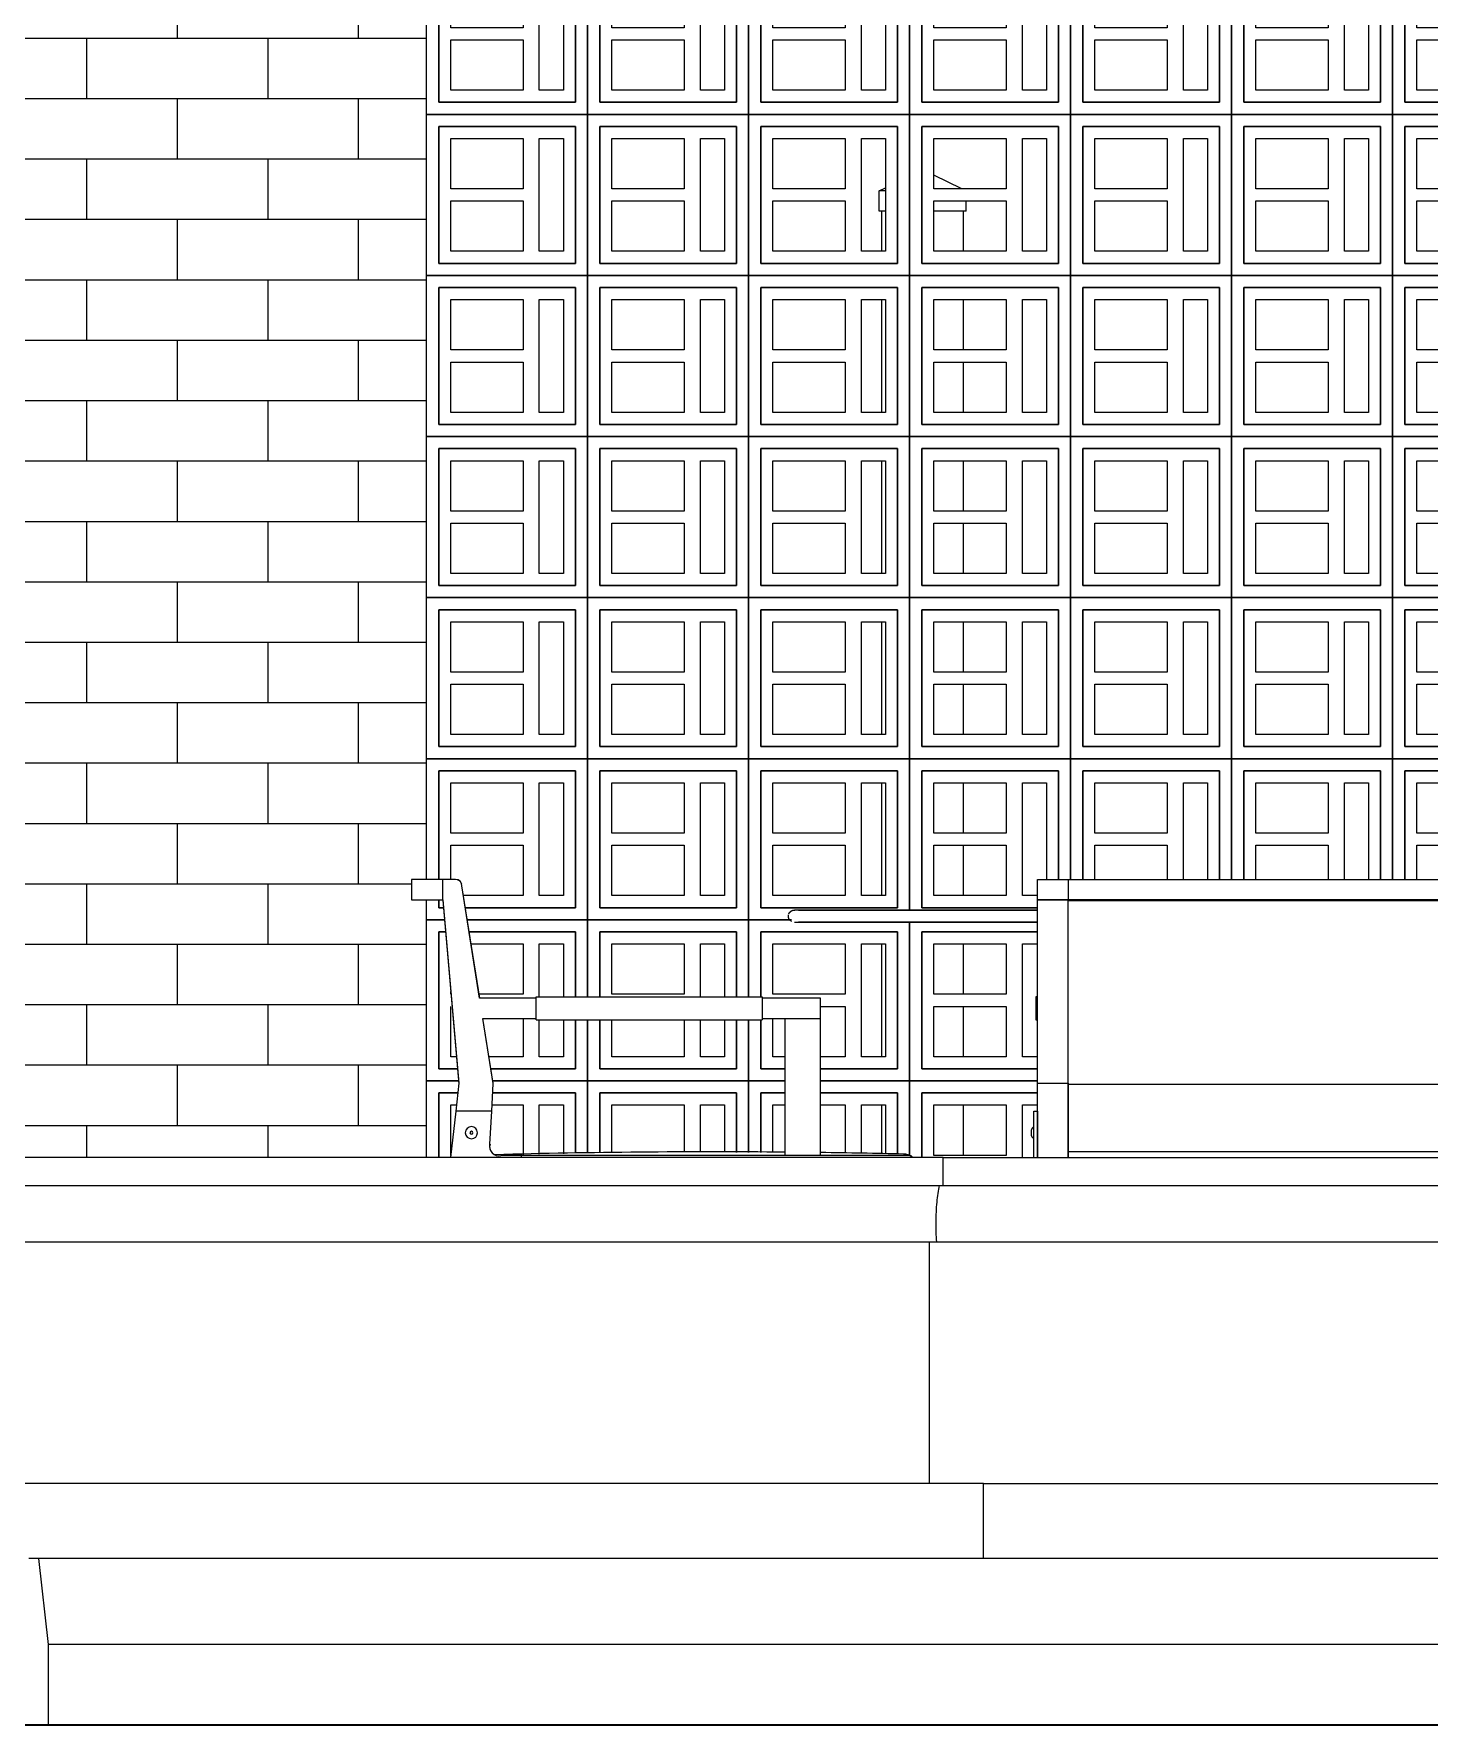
# Model space of a CAD drawing. Header units: inches. Extents: x 22 to 382261, y 22 to 371281.
# Drawn here: x 197756 to 199490, y 140255 to 142355 of the extents above; entities that cross this region are included whole.
import ezdxf

# ---------------------------------------------------------------- set-up
doc = ezdxf.new("R2010")
doc.units = ezdxf.units.IN
doc.header["$MEASUREMENT"] = 0
for name, color, linetype, lineweight in [('A-FLOR', 192, 'Continuous', 9), ('A-GENM', 13, 'Continuous', 9), ('A-GLAZ-CURT', 52, 'Continuous', 9), ('A-WALL', 113, 'Continuous', 9), ('I-FURN', 30, 'Continuous', 9), ('Q-CASE', 31, 'Continuous', 9)]:
    doc.layers.add(name, color=color, linetype=linetype, lineweight=lineweight)

# ---------------------------------------------------------------- blocks, each defined once
blk = doc.blocks.new('Casework 1 - Casework 1-382926-Right Side Elevation')
at = {"layer": 'Q-CASE'}
for p, q in [((-22760.7, 207.1), (-22772.8, 207.1)), ((-22748.7, 100), (-22760.7, 207.1)), ((-18777.2, 207.1), (-22760.7, 207.1)), ((-22748.7, 0), (-22748.7, 100)), ((-18765.1, 100), (-22748.7, 100))]:
    blk.add_line(p, q, dxfattribs=at)
blk = doc.blocks.new('Casework 4 - Casework 4-487880-Right Side Elevation')
at = {"layer": 'Q-CASE'}
for p, q in [((-21637.2, 705), (-22956.1, 705)), ((-21637.2, 670), (-21637.2, 705)), ((-21637.2, 705), (-19927.6, 705)), ((-22956.5, 670), (-21637.2, 670)), ((-21637.2, 670), (-19927.6, 670)), ((-22956.4, 600), (-21645.2, 600)), ((-21654.2, 300), (-21654.2, 600)), ((-21645.2, 600), (-19963.6, 600))]:
    blk.add_line(p, q, dxfattribs=at)
blk.add_open_spline([(-21645.2, 600), (-21645.8, 608), (-21646.3, 624.9), (-21645.1, 649.8), (-21642.9, 664), (-21641.6, 670)], degree=3, dxfattribs=at)
blk = doc.blocks.new('Ornamental_Gate_5113 - 6_ Mtl Gate-512484-Right Side Elevation')
at = {"layer": 'A-GENM'}
for p, q in [((-21613.8, 1907.5), (-21648.8, 1924.5)), ((-21716.6, 1905), (-21708.8, 1908.8)), ((-21708.8, 1905), (-21716.6, 1905)), ((-21716.6, 1879.6), (-21716.6, 1905)), ((-21608.7, 1879.6), (-21608.7, 1892.5)), ((-21708.8, 1879.6), (-21716.6, 1879.6)), ((-21713.4, 1830), (-21713.4, 1879.6)), ((-21608.7, 1879.6), (-21648.8, 1879.6)), ((-21611.8, 1830), (-21611.8, 1879.6)), ((-21713.4, 1630), (-21713.4, 1770)), ((-21611.8, 1707.5), (-21611.8, 1770)), ((-21611.8, 1630), (-21611.8, 1692.5)), ((-21713.4, 1430), (-21713.4, 1570)), ((-21611.8, 1507.5), (-21611.8, 1570)), ((-21611.8, 1430), (-21611.8, 1492.5)), ((-21713.4, 1230), (-21713.4, 1370)), ((-21611.8, 1307.5), (-21611.8, 1370)), ((-21611.8, 1230), (-21611.8, 1292.5)), ((-21713.4, 1030), (-21713.4, 1170)), ((-21611.8, 1107.5), (-21611.8, 1170)), ((-21611.8, 1030), (-21611.8, 1092.5)), ((-21713.4, 830.3), (-21713.4, 970)), ((-21611.8, 907.5), (-21611.8, 970)), ((-21611.8, 830.3), (-21611.8, 892.5)), ((-21713.4, 709.3), (-21713.4, 770)), ((-21611.8, 707.5), (-21611.8, 770))]:
    blk.add_line(p, q, dxfattribs=at)
blk = doc.blocks.new('Casework 23 - Casework 23-687365-Right Side Elevation')
at = {"layer": 'Q-CASE'}
h = blk.add_hatch(dxfattribs=at)
h.set_pattern_fill('FP_6', color=256, style=0, pattern_type=2)
h.set_pattern_definition([(0, (609.6, 300), (0, 75), []), (90, (609.6, 300), (-112.5, 75), [75, -75])])
h.paths.add_polyline_path([(-22716, 705), (-22278.8, 705), (-22278.8, 1024.7), (-22297.4, 1024.7), (-22297.4, 1050.1), (-22278.8, 1050.1), (-22278.8, 3204.7), (-22798.8, 3204.7), (-22798.8, 705)])
for p, q in [((-22278.8, 1050.1), (-22278.8, 3204.7)), ((-22278.8, 705), (-22278.8, 1024.7))]:
    blk.add_line(p, q, dxfattribs=at)
blk = doc.blocks.new('s-wall - s-wall-779407-Right Side Elevation')
at = {"layer": 'A-GLAZ-CURT'}
for p, q in [((-22239.1, 800), (-22278.8, 800)), ((-22078.8, 800), (-22196.7, 800)), ((-22078.8, 711.2), (-22078.8, 800)), ((-22263.8, 785), (-22240, 785)), ((-22263.8, 705), (-22263.8, 785)), ((-22263.8, 785), (-22263.8, 705)), ((-22240, 785), (-22263.8, 785)), ((-22196.8, 785), (-22093.8, 785)), ((-22093.8, 785), (-22196.8, 785)), ((-22093.8, 785), (-22093.8, 711.2)), ((-22093.8, 711.2), (-22093.8, 785)), ((-22248.8, 707.5), (-22248.8, 770)), ((-22248.8, 770), (-22241.7, 770)), ((-22197.6, 770), (-22158.8, 770)), ((-22158.8, 770), (-22158.8, 708.6)), ((-22138.8, 770), (-22108.8, 770)), ((-22138.8, 708.9), (-22138.8, 770)), ((-22108.8, 770), (-22108.8, 709.3))]:
    blk.add_line(p, q, dxfattribs=at)
blk = doc.blocks.new('s-wall - s-wall-V12-Right Side Elevation')
at = {"layer": 'A-GLAZ-CURT'}
for p, q in [((-22078.8, 800), (-22078.8, 711.2)), ((-21878.8, 800), (-22078.8, 800)), ((-21878.8, 711.2), (-21878.8, 800)), ((-22063.8, 785), (-21893.8, 785)), ((-22063.8, 711.2), (-22063.8, 785)), ((-22063.8, 785), (-22063.8, 711.2)), ((-21893.8, 785), (-22063.8, 785)), ((-21893.8, 785), (-21893.8, 711.2)), ((-21893.8, 711.2), (-21893.8, 785)), ((-22048.8, 711.2), (-22048.8, 770)), ((-22048.8, 770), (-21958.8, 770)), ((-21958.8, 770), (-21958.8, 711.5)), ((-21938.8, 770), (-21908.8, 770)), ((-21938.8, 711.6), (-21938.8, 770)), ((-21908.8, 770), (-21908.8, 711.3))]:
    blk.add_line(p, q, dxfattribs=at)
blk = doc.blocks.new('s-wall - s-wall-V13-Right Side Elevation')
at = {"layer": 'A-GLAZ-CURT'}
for p, q in [((-21878.8, 800), (-21878.8, 711.2)), ((-21833.7, 800), (-21878.8, 800)), ((-21678.8, 800), (-21789.4, 800)), ((-21678.8, 707.1), (-21678.8, 800)), ((-21863.8, 785), (-21833.7, 785)), ((-21863.8, 711.2), (-21863.8, 785)), ((-21863.8, 785), (-21863.8, 711.2)), ((-21833.7, 785), (-21863.8, 785)), ((-21789.4, 785), (-21693.8, 785)), ((-21693.8, 785), (-21789.4, 785)), ((-21693.8, 785), (-21693.8, 709.1)), ((-21693.8, 709.1), (-21693.8, 785)), ((-21848.8, 711.2), (-21848.8, 770)), ((-21848.8, 770), (-21833.7, 770)), ((-21789.4, 770), (-21758.8, 770)), ((-21758.8, 770), (-21758.8, 711.2)), ((-21738.8, 770), (-21708.8, 770)), ((-21738.8, 711.2), (-21738.8, 770)), ((-21708.8, 770), (-21708.8, 709.2))]:
    blk.add_line(p, q, dxfattribs=at)
blk = doc.blocks.new('s-wall - s-wall-V14-Right Side Elevation')
at = {"layer": 'A-GLAZ-CURT'}
for p, q in [((-21678.8, 800), (-21678.8, 707.1)), ((-21520.1, 800), (-21678.8, 800)), ((-21663.8, 785), (-21520.1, 785)), ((-21663.8, 705), (-21663.8, 785)), ((-21663.8, 785), (-21663.8, 705)), ((-21520.1, 785), (-21663.8, 785)), ((-21648.8, 707.5), (-21648.8, 770)), ((-21648.8, 770), (-21558.8, 770)), ((-21558.8, 770), (-21558.8, 707.5)), ((-21538.8, 770), (-21520.1, 770)), ((-21538.8, 705), (-21538.8, 770)), ((-21558.8, 707.5), (-21648.8, 707.5))]:
    blk.add_line(p, q, dxfattribs=at)
blk = doc.blocks.new('s-wall - s-wall-V17-Right Side Elevation')
at = {"layer": 'A-GLAZ-CURT'}
for p, q in [((-22256.6, 1000), (-22278.8, 1000)), ((-22078.8, 1000), (-22228.3, 1000)), ((-22078.8, 904.5), (-22078.8, 1000)), ((-22263.8, 985), (-22255.3, 985)), ((-22263.8, 815), (-22263.8, 985)), ((-22263.8, 985), (-22263.8, 815)), ((-22255.3, 985), (-22263.8, 985)), ((-22225.9, 985), (-22093.8, 985)), ((-22093.8, 985), (-22225.9, 985)), ((-22223.5, 970), (-22158.8, 970)), ((-22158.8, 970), (-22158.8, 907.5)), ((-22138.8, 970), (-22108.8, 970)), ((-22138.8, 904.5), (-22138.8, 970)), ((-22108.8, 970), (-22108.8, 904.5)), ((-22093.8, 985), (-22093.8, 904.5)), ((-22093.8, 904.5), (-22093.8, 985)), ((-22248.8, 907.5), (-22248.8, 911.1)), ((-22158.8, 907.5), (-22213.6, 907.5)), ((-22248.8, 830), (-22248.8, 892.5)), ((-22158.8, 877.4), (-22158.8, 830)), ((-22138.8, 830), (-22138.8, 875.6)), ((-22108.8, 875.6), (-22108.8, 830)), ((-22093.8, 875.6), (-22093.8, 815)), ((-22093.8, 815), (-22093.8, 875.6)), ((-22078.8, 800), (-22078.8, 875.6)), ((-22241.7, 830), (-22248.8, 830)), ((-22158.8, 830), (-22201.3, 830)), ((-22108.8, 830), (-22138.8, 830)), ((-22278.8, 800), (-22239.1, 800)), ((-22240.4, 815), (-22263.8, 815)), ((-22263.8, 815), (-22240.4, 815)), ((-22093.8, 815), (-22199, 815)), ((-22199, 815), (-22093.8, 815)), ((-22196.7, 800), (-22078.8, 800))]:
    blk.add_line(p, q, dxfattribs=at)
blk = doc.blocks.new('s-wall - s-wall-V18-Right Side Elevation')
at = {"layer": 'A-GLAZ-CURT'}
for p, q in [((-22078.8, 1000), (-22078.8, 904.5)), ((-21878.8, 1000), (-22078.8, 1000)), ((-21878.8, 904.5), (-21878.8, 1000)), ((-22063.8, 985), (-21893.8, 985)), ((-22063.8, 904.5), (-22063.8, 985)), ((-22063.8, 985), (-22063.8, 904.5)), ((-21893.8, 985), (-22063.8, 985)), ((-22048.8, 907.5), (-22048.8, 970)), ((-22048.8, 970), (-21958.8, 970)), ((-21958.8, 970), (-21958.8, 907.5)), ((-21938.8, 970), (-21908.8, 970)), ((-21938.8, 904.5), (-21938.8, 970)), ((-21908.8, 970), (-21908.8, 904.5)), ((-21893.8, 985), (-21893.8, 904.5)), ((-21893.8, 904.5), (-21893.8, 985)), ((-21958.8, 907.5), (-22048.8, 907.5)), ((-22078.8, 875.6), (-22078.8, 800)), ((-22063.8, 815), (-22063.8, 875.6)), ((-22063.8, 875.6), (-22063.8, 815)), ((-22048.8, 830), (-22048.8, 875.6)), ((-21958.8, 875.6), (-21958.8, 830)), ((-21938.8, 830), (-21938.8, 875.6)), ((-21908.8, 875.6), (-21908.8, 830)), ((-21893.8, 875.6), (-21893.8, 815)), ((-21893.8, 815), (-21893.8, 875.6)), ((-21878.8, 800), (-21878.8, 875.6)), ((-21958.8, 830), (-22048.8, 830)), ((-21908.8, 830), (-21938.8, 830)), ((-22078.8, 800), (-21878.8, 800)), ((-21893.8, 815), (-22063.8, 815)), ((-22063.8, 815), (-21893.8, 815))]:
    blk.add_line(p, q, dxfattribs=at)
blk = doc.blocks.new('s-wall - s-wall-V19-Right Side Elevation')
at = {"layer": 'A-GLAZ-CURT'}
for p, q in [((-21878.8, 1000), (-21878.8, 904.5)), ((-21825.5, 1000), (-21878.8, 1000)), ((-21678.8, 800), (-21678.8, 997)), ((-21863.8, 985), (-21693.8, 985)), ((-21863.8, 904.5), (-21863.8, 985)), ((-21863.8, 985), (-21863.8, 904.5)), ((-21693.8, 985), (-21863.8, 985)), ((-21848.8, 907.5), (-21848.8, 970)), ((-21848.8, 970), (-21758.8, 970)), ((-21758.8, 970), (-21758.8, 907.5)), ((-21738.8, 970), (-21708.8, 970)), ((-21738.8, 830), (-21738.8, 970)), ((-21708.8, 970), (-21708.8, 830)), ((-21693.8, 985), (-21693.8, 815)), ((-21693.8, 815), (-21693.8, 985)), ((-21758.8, 907.5), (-21848.8, 907.5)), ((-21789.4, 892.5), (-21758.8, 892.5)), ((-21758.8, 892.5), (-21758.8, 830)), ((-21878.8, 875.6), (-21878.8, 800)), ((-21863.8, 815), (-21863.8, 875.6)), ((-21863.8, 875.6), (-21863.8, 815)), ((-21848.8, 830), (-21848.8, 877.4)), ((-21833.7, 830), (-21848.8, 830)), ((-21758.8, 830), (-21789.4, 830)), ((-21708.8, 830), (-21738.8, 830)), ((-21878.8, 800), (-21833.7, 800)), ((-21833.7, 815), (-21863.8, 815)), ((-21863.8, 815), (-21833.7, 815)), ((-21693.8, 815), (-21789.4, 815)), ((-21789.4, 815), (-21693.8, 815)), ((-21789.4, 800), (-21678.8, 800))]:
    blk.add_line(p, q, dxfattribs=at)
blk = doc.blocks.new('s-wall - s-wall-V20-Right Side Elevation')
at = {"layer": 'A-GLAZ-CURT'}
for p, q in [((-21678.8, 997), (-21678.8, 800)), ((-21663.8, 985), (-21520.1, 985)), ((-21663.8, 815), (-21663.8, 985)), ((-21663.8, 985), (-21663.8, 815)), ((-21520.1, 985), (-21663.8, 985)), ((-21648.8, 907.5), (-21648.8, 970)), ((-21648.8, 970), (-21558.8, 970)), ((-21558.8, 970), (-21558.8, 907.5)), ((-21538.8, 970), (-21520.1, 970)), ((-21538.8, 830), (-21538.8, 970)), ((-21558.8, 907.5), (-21648.8, 907.5)), ((-21648.8, 830), (-21648.8, 892.5)), ((-21648.8, 892.5), (-21558.8, 892.5)), ((-21558.8, 892.5), (-21558.8, 830)), ((-21558.8, 830), (-21648.8, 830)), ((-21520.1, 830), (-21538.8, 830)), ((-21678.8, 800), (-21520.1, 800)), ((-21520.1, 815), (-21663.8, 815)), ((-21663.8, 815), (-21520.1, 815))]:
    blk.add_line(p, q, dxfattribs=at)
blk = doc.blocks.new('s-wall - s-wall-V23-Right Side Elevation')
at = {"layer": 'A-GLAZ-CURT'}
for p, q in [((-22078.8, 1200), (-22278.8, 1200)), ((-22078.8, 1000), (-22078.8, 1200)), ((-22263.8, 1185), (-22093.8, 1185)), ((-22263.8, 1050.1), (-22263.8, 1185)), ((-22263.8, 1185), (-22263.8, 1050.1)), ((-22093.8, 1185), (-22263.8, 1185)), ((-22093.8, 1185), (-22093.8, 1015)), ((-22093.8, 1015), (-22093.8, 1185)), ((-22248.8, 1107.5), (-22248.8, 1170)), ((-22248.8, 1170), (-22158.8, 1170)), ((-22158.8, 1170), (-22158.8, 1107.5)), ((-22138.8, 1170), (-22108.8, 1170)), ((-22138.8, 1030), (-22138.8, 1170)), ((-22108.8, 1170), (-22108.8, 1030)), ((-22158.8, 1107.5), (-22248.8, 1107.5)), ((-22248.8, 1050.1), (-22248.8, 1092.5)), ((-22248.8, 1092.5), (-22158.8, 1092.5)), ((-22158.8, 1092.5), (-22158.8, 1030)), ((-22158.8, 1030), (-22233, 1030)), ((-22108.8, 1030), (-22138.8, 1030)), ((-22263.8, 1015), (-22263.8, 1024.7)), ((-22263.8, 1024.7), (-22263.8, 1015)), ((-22257.9, 1015), (-22263.8, 1015)), ((-22263.8, 1015), (-22257.9, 1015)), ((-22093.8, 1015), (-22230.6, 1015)), ((-22230.6, 1015), (-22093.8, 1015)), ((-22278.8, 1000), (-22256.6, 1000)), ((-22228.3, 1000), (-22078.8, 1000))]:
    blk.add_line(p, q, dxfattribs=at)
blk = doc.blocks.new('s-wall - s-wall-V24-Right Side Elevation')
at = {"layer": 'A-GLAZ-CURT'}
for p, q in [((-22078.8, 1200), (-22078.8, 1000)), ((-21878.8, 1200), (-22078.8, 1200)), ((-21878.8, 1000), (-21878.8, 1200)), ((-22063.8, 1185), (-21893.8, 1185)), ((-22063.8, 1015), (-22063.8, 1185)), ((-22063.8, 1185), (-22063.8, 1015)), ((-21893.8, 1185), (-22063.8, 1185)), ((-21893.8, 1185), (-21893.8, 1015)), ((-21893.8, 1015), (-21893.8, 1185)), ((-22048.8, 1107.5), (-22048.8, 1170)), ((-22048.8, 1170), (-21958.8, 1170)), ((-21958.8, 1170), (-21958.8, 1107.5)), ((-21938.8, 1170), (-21908.8, 1170)), ((-21938.8, 1030), (-21938.8, 1170)), ((-21908.8, 1170), (-21908.8, 1030)), ((-21958.8, 1107.5), (-22048.8, 1107.5)), ((-22048.8, 1030), (-22048.8, 1092.5)), ((-22048.8, 1092.5), (-21958.8, 1092.5)), ((-21958.8, 1092.5), (-21958.8, 1030)), ((-21958.8, 1030), (-22048.8, 1030)), ((-21908.8, 1030), (-21938.8, 1030)), ((-21893.8, 1015), (-22063.8, 1015)), ((-22063.8, 1015), (-21893.8, 1015)), ((-22078.8, 1000), (-21878.8, 1000))]:
    blk.add_line(p, q, dxfattribs=at)
blk = doc.blocks.new('s-wall - s-wall-V25-Right Side Elevation')
at = {"layer": 'A-GLAZ-CURT'}
for p, q in [((-21878.8, 1200), (-21878.8, 1000)), ((-21678.8, 1200), (-21878.8, 1200)), ((-21678.8, 1012), (-21678.8, 1200)), ((-21863.8, 1185), (-21693.8, 1185)), ((-21863.8, 1015), (-21863.8, 1185)), ((-21863.8, 1185), (-21863.8, 1015)), ((-21693.8, 1185), (-21863.8, 1185)), ((-21693.8, 1185), (-21693.8, 1015)), ((-21693.8, 1015), (-21693.8, 1185)), ((-21848.8, 1107.5), (-21848.8, 1170)), ((-21848.8, 1170), (-21758.8, 1170)), ((-21758.8, 1170), (-21758.8, 1107.5)), ((-21738.8, 1170), (-21708.8, 1170)), ((-21738.8, 1030), (-21738.8, 1170)), ((-21708.8, 1170), (-21708.8, 1030)), ((-21758.8, 1107.5), (-21848.8, 1107.5)), ((-21848.8, 1030), (-21848.8, 1092.5)), ((-21848.8, 1092.5), (-21758.8, 1092.5)), ((-21758.8, 1092.5), (-21758.8, 1030)), ((-21758.8, 1030), (-21848.8, 1030)), ((-21708.8, 1030), (-21738.8, 1030)), ((-21693.8, 1015), (-21863.8, 1015)), ((-21863.8, 1015), (-21693.8, 1015)), ((-21878.8, 1000), (-21825.5, 1000))]:
    blk.add_line(p, q, dxfattribs=at)
blk = doc.blocks.new('s-wall - s-wall-V26-Right Side Elevation')
at = {"layer": 'A-GLAZ-CURT'}
for p, q in [((-21678.8, 1200), (-21678.8, 1012)), ((-21478.8, 1200), (-21678.8, 1200)), ((-21478.8, 1050.1), (-21478.8, 1200)), ((-21663.8, 1185), (-21493.8, 1185)), ((-21663.8, 1015), (-21663.8, 1185)), ((-21663.8, 1185), (-21663.8, 1015)), ((-21493.8, 1185), (-21663.8, 1185)), ((-21493.8, 1185), (-21493.8, 1050.1)), ((-21493.8, 1050.1), (-21493.8, 1185)), ((-21648.8, 1107.5), (-21648.8, 1170)), ((-21648.8, 1170), (-21558.8, 1170)), ((-21558.8, 1170), (-21558.8, 1107.5)), ((-21538.8, 1170), (-21508.8, 1170)), ((-21538.8, 1030), (-21538.8, 1170)), ((-21508.8, 1170), (-21508.8, 1050.1)), ((-21558.8, 1107.5), (-21648.8, 1107.5)), ((-21648.8, 1030), (-21648.8, 1092.5)), ((-21648.8, 1092.5), (-21558.8, 1092.5)), ((-21558.8, 1092.5), (-21558.8, 1030)), ((-21558.8, 1030), (-21648.8, 1030)), ((-21520.1, 1030), (-21538.8, 1030)), ((-21520.1, 1015), (-21663.8, 1015)), ((-21663.8, 1015), (-21520.1, 1015))]:
    blk.add_line(p, q, dxfattribs=at)
blk = doc.blocks.new('s-wall - s-wall-V27-Right Side Elevation')
at = {"layer": 'A-GLAZ-CURT'}
for p, q in [((-21478.8, 1200), (-21478.8, 1050.1)), ((-21278.8, 1200), (-21478.8, 1200)), ((-21278.8, 1050.1), (-21278.8, 1200)), ((-21463.8, 1185), (-21293.8, 1185)), ((-21463.8, 1050.1), (-21463.8, 1185)), ((-21463.8, 1185), (-21463.8, 1050.1)), ((-21293.8, 1185), (-21463.8, 1185)), ((-21293.8, 1185), (-21293.8, 1050.1)), ((-21293.8, 1050.1), (-21293.8, 1185)), ((-21448.8, 1107.5), (-21448.8, 1170)), ((-21448.8, 1170), (-21358.8, 1170)), ((-21358.8, 1170), (-21358.8, 1107.5)), ((-21338.8, 1170), (-21308.8, 1170)), ((-21338.8, 1050.1), (-21338.8, 1170)), ((-21308.8, 1170), (-21308.8, 1050.1)), ((-21358.8, 1107.5), (-21448.8, 1107.5)), ((-21448.8, 1050.1), (-21448.8, 1092.5)), ((-21448.8, 1092.5), (-21358.8, 1092.5)), ((-21358.8, 1092.5), (-21358.8, 1050.1))]:
    blk.add_line(p, q, dxfattribs=at)
blk = doc.blocks.new('s-wall - s-wall-V28-Right Side Elevation')
at = {"layer": 'A-GLAZ-CURT'}
for p, q in [((-21078.8, 1200), (-21078.8, 1050.1)), ((-20878.8, 1200), (-21078.8, 1200)), ((-20878.8, 1012), (-20878.8, 1200)), ((-21063.8, 1185), (-20893.8, 1185)), ((-21063.8, 1050.1), (-21063.8, 1185)), ((-21063.8, 1185), (-21063.8, 1050.1)), ((-20893.8, 1185), (-21063.8, 1185)), ((-20893.8, 1185), (-20893.8, 1015)), ((-20893.8, 1015), (-20893.8, 1185)), ((-21048.8, 1107.5), (-21048.8, 1170)), ((-21048.8, 1170), (-20958.8, 1170)), ((-20958.8, 1170), (-20958.8, 1107.5)), ((-20938.8, 1170), (-20908.8, 1170)), ((-20938.8, 1030), (-20938.8, 1170)), ((-20908.8, 1170), (-20908.8, 1030)), ((-20958.8, 1107.5), (-21048.8, 1107.5)), ((-21048.8, 1050.1), (-21048.8, 1092.5)), ((-21048.8, 1092.5), (-20958.8, 1092.5)), ((-20958.8, 1092.5), (-20958.8, 1050.1)), ((-20908.8, 1030), (-20938.8, 1030)), ((-20893.8, 1015), (-20942.2, 1015)), ((-20942.2, 1015), (-20893.8, 1015))]:
    blk.add_line(p, q, dxfattribs=at)
blk = doc.blocks.new('s-wall - s-wall-V30-Right Side Elevation')
at = {"layer": 'A-GLAZ-CURT'}
for p, q in [((-22078.8, 1400), (-22278.8, 1400)), ((-22078.8, 1200), (-22078.8, 1400)), ((-22263.8, 1385), (-22093.8, 1385)), ((-22263.8, 1215), (-22263.8, 1385)), ((-22263.8, 1385), (-22263.8, 1215)), ((-22093.8, 1385), (-22263.8, 1385)), ((-22248.8, 1307.5), (-22248.8, 1370)), ((-22248.8, 1370), (-22158.8, 1370)), ((-22158.8, 1370), (-22158.8, 1307.5)), ((-22138.8, 1370), (-22108.8, 1370)), ((-22138.8, 1230), (-22138.8, 1370)), ((-22108.8, 1370), (-22108.8, 1230)), ((-22093.8, 1385), (-22093.8, 1215)), ((-22093.8, 1215), (-22093.8, 1385)), ((-22158.8, 1307.5), (-22248.8, 1307.5)), ((-22248.8, 1230), (-22248.8, 1292.5)), ((-22248.8, 1292.5), (-22158.8, 1292.5)), ((-22158.8, 1292.5), (-22158.8, 1230)), ((-22158.8, 1230), (-22248.8, 1230)), ((-22108.8, 1230), (-22138.8, 1230)), ((-22278.8, 1200), (-22078.8, 1200)), ((-22093.8, 1215), (-22263.8, 1215)), ((-22263.8, 1215), (-22093.8, 1215))]:
    blk.add_line(p, q, dxfattribs=at)
blk = doc.blocks.new('DFXFCFB - Dining_Table_9162-V36-Right Side Elevation')
at = {"layer": 'I-FURN'}
blk.add_line((-21527.7, 737.3), (-21527.7, 733.8), dxfattribs=at)
blk.add_line((-21527.7, 737.3), (-21527.7, 733.8), dxfattribs=at)
blk.add_line((-21527.7, 737.3), (-21527.7, 733.8), dxfattribs=at)
blk.add_line((-21527.7, 737.3), (-21527.7, 733.8), dxfattribs=at)
at = {"layer": 'I-FURN', "flags": 128}
for points in [[(-21828.8, 1007.3), (-21828.7, 1007.6), (-21828.6, 1007.9), (-21828.5, 1008.2), (-21828.3, 1008.4), (-21828.1, 1008.7), (-21828, 1008.9), (-21827.8, 1009.2), (-21827.6, 1009.4), (-21827.4, 1009.6), (-21827.2, 1009.8), (-21827, 1010), (-21826.7, 1010.2), (-21826.5, 1010.4), (-21826.3, 1010.6), (-21826, 1010.8), (-21825.8, 1010.9), (-21825.5, 1011.1), (-21825.2, 1011.2), (-21825, 1011.3), (-21824.7, 1011.5), (-21824.4, 1011.6), (-21824.1, 1011.7), (-21823.8, 1011.7), (-21823.6, 1011.8), (-21823.3, 1011.9), (-21823, 1011.9), (-21822.7, 1012), (-21822.4, 1012), (-21822.1, 1012), (-21821.9, 1012)], [(-21825.6, 998), (-21825.9, 998.1), (-21826.1, 998.3), (-21826.4, 998.5), (-21826.6, 998.7), (-21826.8, 998.9), (-21827.1, 999.1), (-21827.3, 999.3), (-21827.5, 999.5), (-21827.7, 999.7), (-21827.9, 1000), (-21828, 1000.2), (-21828.2, 1000.4), (-21828.4, 1000.7), (-21828.5, 1001), (-21828.7, 1001.2), (-21828.8, 1001.5), (-21828.9, 1001.8), (-21829, 1002.1), (-21829.1, 1002.3), (-21829.2, 1002.6), (-21829.2, 1002.9), (-21829.3, 1003.2), (-21829.3, 1003.5), (-21829.4, 1003.8), (-21829.4, 1004.1), (-21829.4, 1004.4), (-21829.4, 1004.7), (-21829.4, 1005), (-21829.4, 1005.3), (-21829.3, 1005.6), (-21829.3, 1005.9), (-21829.2, 1006.2)], [(-21527.7, 737.3), (-21527.7, 737.6), (-21527.6, 738), (-21527.6, 738.3), (-21527.5, 738.6), (-21527.4, 738.9), (-21527.3, 739.2), (-21527.2, 739.5), (-21527.1, 739.8), (-21526.9, 740.1), (-21526.8, 740.4), (-21526.6, 740.7), (-21526.5, 740.9), (-21526.3, 741.2), (-21526.1, 741.5), (-21525.9, 741.7), (-21525.7, 742), (-21525.5, 742.2), (-21525.2, 742.4), (-21525, 742.6), (-21524.8, 742.8), (-21524.5, 743), (-21524.4, 743.1)], [(-21527.7, 737.3), (-21527.7, 737.6), (-21527.6, 738), (-21527.6, 738.3), (-21527.5, 738.6), (-21527.4, 738.9), (-21527.3, 739.2), (-21527.2, 739.5), (-21527.1, 739.8), (-21526.9, 740.1), (-21526.8, 740.4), (-21526.6, 740.7), (-21526.5, 740.9), (-21526.3, 741.2), (-21526.1, 741.5), (-21525.9, 741.7), (-21525.7, 742), (-21525.5, 742.2), (-21525.2, 742.4), (-21525, 742.6), (-21524.8, 742.8), (-21524.5, 743), (-21524.4, 743.1)], [(-21524.4, 728), (-21524.7, 728.2), (-21524.9, 728.4), (-21525.1, 728.6), (-21525.4, 728.8), (-21525.6, 729.1), (-21525.8, 729.3), (-21526, 729.6), (-21526.2, 729.8), (-21526.4, 730.1), (-21526.6, 730.3), (-21526.7, 730.6), (-21526.9, 730.9), (-21527, 731.2), (-21527.1, 731.5), (-21527.3, 731.8), (-21527.4, 732.1), (-21527.4, 732.4), (-21527.5, 732.7), (-21527.6, 733), (-21527.6, 733.3), (-21527.7, 733.7), (-21527.7, 733.8)], [(-21524.4, 728), (-21524.7, 728.2), (-21524.9, 728.4), (-21525.1, 728.6), (-21525.4, 728.8), (-21525.6, 729.1), (-21525.8, 729.3), (-21526, 729.6), (-21526.2, 729.8), (-21526.4, 730.1), (-21526.6, 730.3), (-21526.7, 730.6), (-21526.9, 730.9), (-21527, 731.2), (-21527.1, 731.5), (-21527.3, 731.8), (-21527.4, 732.1), (-21527.4, 732.4), (-21527.5, 732.7), (-21527.6, 733), (-21527.6, 733.3), (-21527.7, 733.7), (-21527.7, 733.8)]]:
    blk.add_lwpolyline(points, dxfattribs=at)
at = {"layer": 'I-FURN'}
for centre, radius, start, end in [((-22242.9, 1042.1), 7.98, 15, 90), ((-22242.9, 1042.1), 7.98, 15, 90), ((-22242.9, 1042.1), 7.98, 15, 90), ((-22242.9, 1042.1), 7.98, 15, 90), ((-22242.9, 1042.1), 7.98, 15, 90), ((-22242.9, 1042.1), 7.98, 15, 90), ((-21686.3, 692.7), 16.3, 49.7964, 60), ((-21686.3, 692.7), 16.3, 49.7964, 60), ((-21679, 703.3), 3.94, 30, 75), ((-21679, 703.3), 3.94, 30, 75), ((-21679, 703.3), 3.94, 30, 75), ((-21679, 703.3), 3.94, 30, 75)]:
    blk.add_arc(centre, radius, start, end, dxfattribs=at)
blk = doc.blocks.new('DFXFCFB - Dining_Table_9162-V37-Right Side Elevation')
at = {"layer": 'I-FURN'}
for p, q in [((-22242.9, 1050.1), (-22297.4, 1050.1)), ((-22297.4, 1050.1), (-22297.4, 1024.7)), ((-22258.6, 1050.1), (-22297.4, 1050.1)), ((-22297.4, 1050.1), (-22297.4, 1024.7)), ((-22258.6, 1024.7), (-22258.6, 1050.1)), ((-21520.1, 1024.7), (-21520.1, 1050.1)), ((-21520.1, 1050.1), (-21482, 1050.1)), ((-21520.1, 1024.7), (-21520.1, 1050.1)), ((-21520.1, 1050.1), (-20942.2, 1050.1)), ((-21482, 1050.1), (-21482, 1024.7)), ((-22213, 902.8), (-22234.9, 1042.1)), ((-22212.9, 902.8), (-22234.9, 1042.1)), ((-22297.4, 1024.7), (-22258.6, 1024.7)), ((-22297.4, 1024.7), (-22258.6, 1024.7)), ((-22258.7, 1023.8), (-22238.7, 796)), ((-22258.6, 1024.7), (-22238.6, 797)), ((-21821.2, 1012), (-21821.9, 1012)), ((-21819.4, 1012), (-21820.4, 1012)), ((-21816.9, 1012), (-21520.1, 1012)), ((-21520.1, 1012), (-21816.9, 1012)), ((-21520.1, 1012), (-21816.9, 1012)), ((-21520.1, 797), (-21520.1, 1024.7)), ((-21520.1, 1024.7), (-21482, 1024.7)), ((-20942.2, 1024.7), (-21520.1, 1024.7)), ((-21482, 796), (-21482, 1023.8)), ((-21482, 1023.8), (-20980.3, 1023.8)), ((-21520.1, 997), (-21816.9, 997)), ((-21816.9, 997), (-21520.1, 997)), ((-21816.9, 997), (-21520.1, 997)), ((-22142.6, 875.6), (-22142.6, 904.5)), ((-22142.6, 904.5), (-21861.9, 904.5)), ((-21861.9, 904.5), (-21861.9, 875.6)), ((-21520.1, 904.5), (-21522.2, 904.5)), ((-21522.2, 904.5), (-21522.2, 875.6)), ((-22142.6, 902.8), (-22213, 902.8)), ((-21789.4, 902.8), (-21861.9, 902.8)), ((-21789.4, 877.4), (-21789.4, 902.8)), ((-22196.2, 796.8), (-22208.9, 877.4)), ((-22208.9, 877.4), (-22142.6, 877.4)), ((-22196.2, 797.2), (-22208.8, 877.4)), ((-22142.6, 875.6), (-21861.9, 875.6)), ((-21861.9, 877.4), (-21789.4, 877.4)), ((-21833.7, 877.4), (-21833.7, 707.2)), ((-21789.4, 707.2), (-21789.4, 877.4)), ((-21522.2, 875.6), (-21520.1, 875.6)), ((-22238.6, 797), (-22242.6, 762.2)), ((-22198, 762.2), (-22196.2, 796.8)), ((-21520.1, 705), (-21520.1, 797)), ((-21520.1, 797), (-21482, 797)), ((-21482, 797), (-21482, 705)), ((-21482, 705), (-21482, 796)), ((-21482, 796), (-20980.3, 796)), ((-22242.6, 762.2), (-22249, 705)), ((-22198, 762.2), (-22242.6, 762.2)), ((-22200.1, 721.5), (-22198, 762.2)), ((-21524.4, 705), (-21524.4, 762.2)), ((-21524.4, 762.2), (-21520.1, 762.2)), ((-21520.1, 762.2), (-21520.1, 705)), ((-21527.7, 737.3), (-21527.7, 733.8)), ((-21527.7, 737.3), (-21527.7, 733.8)), ((-21527.7, 737.3), (-21527.7, 733.8)), ((-21527.7, 737.3), (-21527.7, 733.8)), ((-22200.4, 717.1), (-22200.1, 721.5)), ((-22161.1, 707.2), (-22186.5, 707.2)), ((-21679, 707.2), (-22161.1, 707.2)), ((-22161.1, 705), (-22161.1, 707.2)), ((-20980.3, 711.7), (-21482, 711.7))]:
    blk.add_line(p, q, dxfattribs=at)
at = {"layer": 'I-FURN', "flags": 128}
for points in [[(-21828.8, 1007.3), (-21828.7, 1007.6), (-21828.6, 1007.9), (-21828.5, 1008.2), (-21828.3, 1008.4), (-21828.1, 1008.7), (-21828, 1008.9), (-21827.8, 1009.2), (-21827.6, 1009.4), (-21827.4, 1009.6), (-21827.2, 1009.8), (-21827, 1010), (-21826.7, 1010.2), (-21826.5, 1010.4), (-21826.3, 1010.6), (-21826, 1010.8), (-21825.8, 1010.9), (-21825.5, 1011.1), (-21825.2, 1011.2), (-21825, 1011.3), (-21824.7, 1011.5), (-21824.4, 1011.6), (-21824.1, 1011.7), (-21823.8, 1011.7), (-21823.6, 1011.8), (-21823.3, 1011.9), (-21823, 1011.9), (-21822.7, 1012), (-21822.4, 1012), (-21822.1, 1012), (-21821.9, 1012)], [(-21816.9, 1012), (-21817.1, 1012), (-21817.3, 1012), (-21817.5, 1012), (-21817.7, 1012), (-21817.9, 1012), (-21818.1, 1012), (-21818.3, 1012), (-21818.5, 1012), (-21818.7, 1012), (-21818.8, 1012), (-21819, 1012), (-21819.2, 1012), (-21819.4, 1012), (-21819.6, 1012), (-21819.7, 1012), (-21819.9, 1012), (-21820, 1012), (-21820.2, 1012), (-21820.3, 1012), (-21820.5, 1012), (-21820.6, 1012), (-21820.8, 1012), (-21820.9, 1012), (-21821, 1012), (-21821.1, 1012), (-21821.2, 1012), (-21821.3, 1012), (-21821.4, 1012), (-21821.5, 1012), (-21821.6, 1012), (-21821.6, 1012), (-21821.7, 1012), (-21821.7, 1012), (-21821.8, 1012), (-21821.8, 1012), (-21821.9, 1012), (-21821.9, 1012), (-21821.9, 1012), (-21821.9, 1012)], [(-21821.9, 1012), (-21821.9, 1012), (-21821.9, 1012), (-21821.9, 1012), (-21821.8, 1012), (-21821.8, 1012), (-21821.8, 1012), (-21821.7, 1012), (-21821.6, 1012), (-21821.6, 1012), (-21821.5, 1012)], [(-21825.6, 998), (-21825.9, 998.1), (-21826.1, 998.3), (-21826.4, 998.5), (-21826.6, 998.7), (-21826.8, 998.9), (-21827.1, 999.1), (-21827.3, 999.3), (-21827.5, 999.5), (-21827.7, 999.7), (-21827.9, 1000), (-21828, 1000.2), (-21828.2, 1000.4), (-21828.4, 1000.7), (-21828.5, 1001), (-21828.7, 1001.2), (-21828.8, 1001.5), (-21828.9, 1001.8), (-21829, 1002.1), (-21829.1, 1002.3), (-21829.2, 1002.6), (-21829.2, 1002.9), (-21829.3, 1003.2), (-21829.3, 1003.5), (-21829.4, 1003.8), (-21829.4, 1004.1), (-21829.4, 1004.4), (-21829.4, 1004.7), (-21829.4, 1005), (-21829.4, 1005.3), (-21829.3, 1005.6), (-21829.3, 1005.9), (-21829.2, 1006.2)], [(-21821.9, 997), (-21821.9, 997), (-21821.9, 997), (-21821.9, 997), (-21821.8, 997), (-21821.8, 997), (-21821.8, 997), (-21821.7, 997), (-21821.6, 997), (-21821.6, 997), (-21821.5, 997), (-21821.4, 997), (-21821.3, 997), (-21821.2, 997), (-21821.1, 997), (-21821, 997), (-21820.9, 997), (-21820.8, 997), (-21820.7, 997), (-21820.5, 997), (-21820.4, 997), (-21820.2, 997), (-21820.1, 997), (-21819.9, 997), (-21819.8, 997), (-21819.6, 997), (-21819.4, 997), (-21819.3, 997), (-21819.1, 997), (-21818.9, 997), (-21818.7, 997), (-21818.5, 997), (-21818.3, 997), (-21818.1, 997), (-21817.9, 997), (-21817.8, 997), (-21817.6, 997), (-21817.4, 997), (-21817.2, 997), (-21817, 997), (-21816.9, 997)], [(-21527.7, 737.3), (-21527.7, 737.6), (-21527.6, 738), (-21527.6, 738.3), (-21527.5, 738.6), (-21527.4, 738.9), (-21527.3, 739.2), (-21527.2, 739.5), (-21527.1, 739.8), (-21526.9, 740.1), (-21526.8, 740.4), (-21526.6, 740.7), (-21526.5, 740.9), (-21526.3, 741.2), (-21526.1, 741.5), (-21525.9, 741.7), (-21525.7, 742), (-21525.5, 742.2), (-21525.2, 742.4), (-21525, 742.6), (-21524.8, 742.8), (-21524.5, 743), (-21524.4, 743.1)], [(-21527.7, 737.3), (-21527.7, 737.6), (-21527.6, 738), (-21527.6, 738.3), (-21527.5, 738.6), (-21527.4, 738.9), (-21527.3, 739.2), (-21527.2, 739.5), (-21527.1, 739.8), (-21526.9, 740.1), (-21526.8, 740.4), (-21526.6, 740.7), (-21526.5, 740.9), (-21526.3, 741.2), (-21526.1, 741.5), (-21525.9, 741.7), (-21525.7, 742), (-21525.5, 742.2), (-21525.2, 742.4), (-21525, 742.6), (-21524.8, 742.8), (-21524.5, 743), (-21524.4, 743.1)], [(-21524.4, 728), (-21524.7, 728.2), (-21524.9, 728.4), (-21525.1, 728.6), (-21525.4, 728.8), (-21525.6, 729.1), (-21525.8, 729.3), (-21526, 729.6), (-21526.2, 729.8), (-21526.4, 730.1), (-21526.6, 730.3), (-21526.7, 730.6), (-21526.9, 730.9), (-21527, 731.2), (-21527.1, 731.5), (-21527.3, 731.8), (-21527.4, 732.1), (-21527.4, 732.4), (-21527.5, 732.7), (-21527.6, 733), (-21527.6, 733.3), (-21527.7, 733.7), (-21527.7, 733.8)], [(-21524.4, 728), (-21524.7, 728.2), (-21524.9, 728.4), (-21525.1, 728.6), (-21525.4, 728.8), (-21525.6, 729.1), (-21525.8, 729.3), (-21526, 729.6), (-21526.2, 729.8), (-21526.4, 730.1), (-21526.6, 730.3), (-21526.7, 730.6), (-21526.9, 730.9), (-21527, 731.2), (-21527.1, 731.5), (-21527.3, 731.8), (-21527.4, 732.1), (-21527.4, 732.4), (-21527.5, 732.7), (-21527.6, 733), (-21527.6, 733.3), (-21527.7, 733.7), (-21527.7, 733.8)]]:
    blk.add_lwpolyline(points, dxfattribs=at)
at = {"layer": 'I-FURN'}
for centre, radius, start, end in [((-22242.9, 1042.1), 7.98, 15, 90), ((-22242.9, 1042.1), 7.98, 15, 90), ((-22242.9, 1042.1), 7.98, 360, 90), ((-22242.9, 1042.1), 7.98, 360, 90), ((-22242.9, 1042.1), 7.98, 15, 90), ((-22242.9, 1042.1), 7.98, 360, 90), ((-22223.2, 735.6), 7.56, 90, 270), ((-22223.2, 735.6), 1.76, 90, 270), ((-22223.2, 735.6), 7.56, 270, 90), ((-22223.2, 735.6), 1.76, 270, 90), ((-22189.1, 718.3), 11.4, 163.951, 283.3039), ((-22189.2, 718.1), 11.2, 185.0186, 212.0807), ((-22189.2, 718.1), 11.2, 218.206, 227.3563), ((-21924.4, -9645.9), 10357.7, 89.4983, 91.49191), ((-21924.4, -9645.9), 10357.7, 88.68247, 89.25304), ((-21686.3, 692.7), 16.3, 49.7964, 90), ((-21679, 703.3), 3.94, 30, 90), ((-21686.3, 692.7), 16.3, 49.7964, 60), ((-21679, 703.3), 3.94, 30, 75), ((-21679, 703.3), 3.94, 30, 75), ((-21679, 703.3), 3.94, 30, 75)]:
    blk.add_arc(centre, radius, start, end, dxfattribs=at)

msp = doc.modelspace()

# ---------------------------------------------------------------- linework, layer by layer
at = {"layer": 'A-FLOR', "lineweight": 35}
msp.add_line((246172.8, 140255.4), (192104.4, 140255.4), dxfattribs=at)
at = {"layer": 'A-WALL'}
for p, q in [((198809.5, 141885.4), (198809.5, 142025.4)), ((198809.5, 141685.4), (198809.5, 141825.4)), ((198809.5, 141485.4), (198809.5, 141625.4)), ((198809.5, 141285.4), (198809.5, 141425.4)), ((198809.5, 141085.6), (198809.5, 141225.4)), ((198809.5, 140964.6), (198809.5, 141025.4)), ((198935.7, 140555.4), (197673.3, 140555.4)), ((198935.7, 140462.5), (198935.7, 140555.4))]:
    msp.add_line(p, q, dxfattribs=at)
at = {"layer": 'A-WALL', "flags": 128}
msp.add_lwpolyline([(198935.7, 140555.4), (199097.2, 140555.4), (199255, 140555.4), (199408.4, 140555.4), (199556.8, 140555.4), (199699.6, 140555.4), (199836, 140555.4), (199965.6, 140555.4), (200087.7, 140555.4), (200201.9, 140555.4), (200307.6, 140555.4), (200404.3, 140555.4), (200491.8, 140555.4), (200569.5, 140555.4), (200637.2, 140555.4), (200694.5, 140555.4), (200741.3, 140555.4), (200777.2, 140555.4), (200802.2, 140555.4), (200816.2, 140555.4)], dxfattribs=at)

# ---------------------------------------------------------------- block references
at = {"layer": 'A-GENM'}
msp.add_blockref('Ornamental_Gate_5113 - 6_ Mtl Gate-512484-Right Side Elevation', (220522.9, 140255.4), dxfattribs=at)
at = {"layer": 'A-GLAZ-CURT'}
for name, p in [('s-wall - s-wall-V30-Right Side Elevation', (220522.9, 141055.4)), ('s-wall - s-wall-V24-Right Side Elevation', (220522.9, 141255.4)), ('s-wall - s-wall-V24-Right Side Elevation', (220722.9, 141255.4)), ('s-wall - s-wall-V24-Right Side Elevation', (220922.9, 141255.4)), ('s-wall - s-wall-V24-Right Side Elevation', (221122.9, 141255.4)), ('s-wall - s-wall-V24-Right Side Elevation', (221322.9, 141255.4)), ('s-wall - s-wall-V24-Right Side Elevation', (221522.9, 141255.4)), ('s-wall - s-wall-V30-Right Side Elevation', (220522.9, 140855.4)), ('s-wall - s-wall-V24-Right Side Elevation', (220522.9, 141055.4)), ('s-wall - s-wall-V24-Right Side Elevation', (220722.9, 141055.4)), ('s-wall - s-wall-V24-Right Side Elevation', (220922.9, 141055.4)), ('s-wall - s-wall-V24-Right Side Elevation', (221122.9, 141055.4)), ('s-wall - s-wall-V24-Right Side Elevation', (221322.9, 141055.4)), ('s-wall - s-wall-V24-Right Side Elevation', (221522.9, 141055.4)), ('s-wall - s-wall-V30-Right Side Elevation', (220522.9, 140655.4)), ('s-wall - s-wall-V24-Right Side Elevation', (220522.9, 140855.4)), ('s-wall - s-wall-V24-Right Side Elevation', (220722.9, 140855.4)), ('s-wall - s-wall-V24-Right Side Elevation', (220922.9, 140855.4)), ('s-wall - s-wall-V24-Right Side Elevation', (221122.9, 140855.4)), ('s-wall - s-wall-V24-Right Side Elevation', (221322.9, 140855.4)), ('s-wall - s-wall-V24-Right Side Elevation', (221522.9, 140855.4)), ('s-wall - s-wall-V30-Right Side Elevation', (220522.9, 140455.4)), ('s-wall - s-wall-V24-Right Side Elevation', (220522.9, 140655.4)), ('s-wall - s-wall-V24-Right Side Elevation', (220722.9, 140655.4)), ('s-wall - s-wall-V24-Right Side Elevation', (220922.9, 140655.4)), ('s-wall - s-wall-V24-Right Side Elevation', (221122.9, 140655.4)), ('s-wall - s-wall-V24-Right Side Elevation', (221322.9, 140655.4)), ('s-wall - s-wall-V24-Right Side Elevation', (221522.9, 140655.4)), ('s-wall - s-wall-V30-Right Side Elevation', (220522.9, 140255.4)), ('s-wall - s-wall-V24-Right Side Elevation', (220522.9, 140455.4)), ('s-wall - s-wall-V24-Right Side Elevation', (220722.9, 140455.4)), ('s-wall - s-wall-V24-Right Side Elevation', (220922.9, 140455.4)), ('s-wall - s-wall-V24-Right Side Elevation', (221122.9, 140455.4)), ('s-wall - s-wall-V24-Right Side Elevation', (221322.9, 140455.4)), ('s-wall - s-wall-V24-Right Side Elevation', (221522.9, 140455.4)), ('s-wall - s-wall-V23-Right Side Elevation', (220522.9, 140255.4)), ('s-wall - s-wall-V24-Right Side Elevation', (220522.9, 140255.4)), ('s-wall - s-wall-V25-Right Side Elevation', (220522.9, 140255.4)), ('s-wall - s-wall-V26-Right Side Elevation', (220522.9, 140255.4)), ('s-wall - s-wall-V27-Right Side Elevation', (220522.9, 140255.4)), ('s-wall - s-wall-V27-Right Side Elevation', (220722.9, 140255.4)), ('s-wall - s-wall-V28-Right Side Elevation', (220522.9, 140255.4)), ('s-wall - s-wall-V17-Right Side Elevation', (220522.9, 140255.4)), ('s-wall - s-wall-V18-Right Side Elevation', (220522.9, 140255.4)), ('s-wall - s-wall-V19-Right Side Elevation', (220522.9, 140255.4)), ('s-wall - s-wall-V20-Right Side Elevation', (220522.9, 140255.4)), ('s-wall - s-wall-779407-Right Side Elevation', (220522.9, 140255.4)), ('s-wall - s-wall-V12-Right Side Elevation', (220522.9, 140255.4)), ('s-wall - s-wall-V13-Right Side Elevation', (220522.9, 140255.4)), ('s-wall - s-wall-V14-Right Side Elevation', (220522.9, 140255.4))]:
    msp.add_blockref(name, p, dxfattribs=at)
at = {"layer": 'I-FURN'}
for name in ['DFXFCFB - Dining_Table_9162-V37-Right Side Elevation', 'DFXFCFB - Dining_Table_9162-V36-Right Side Elevation']:
    msp.add_blockref(name, (220522.9, 140255.4), dxfattribs=at)
at = {"layer": 'Q-CASE'}
for name in ['Casework 1 - Casework 1-382926-Right Side Elevation', 'Casework 23 - Casework 23-687365-Right Side Elevation', 'Casework 4 - Casework 4-487880-Right Side Elevation']:
    msp.add_blockref(name, (220522.9, 140255.4), dxfattribs=at)

doc.saveas('drawing.dxf')
